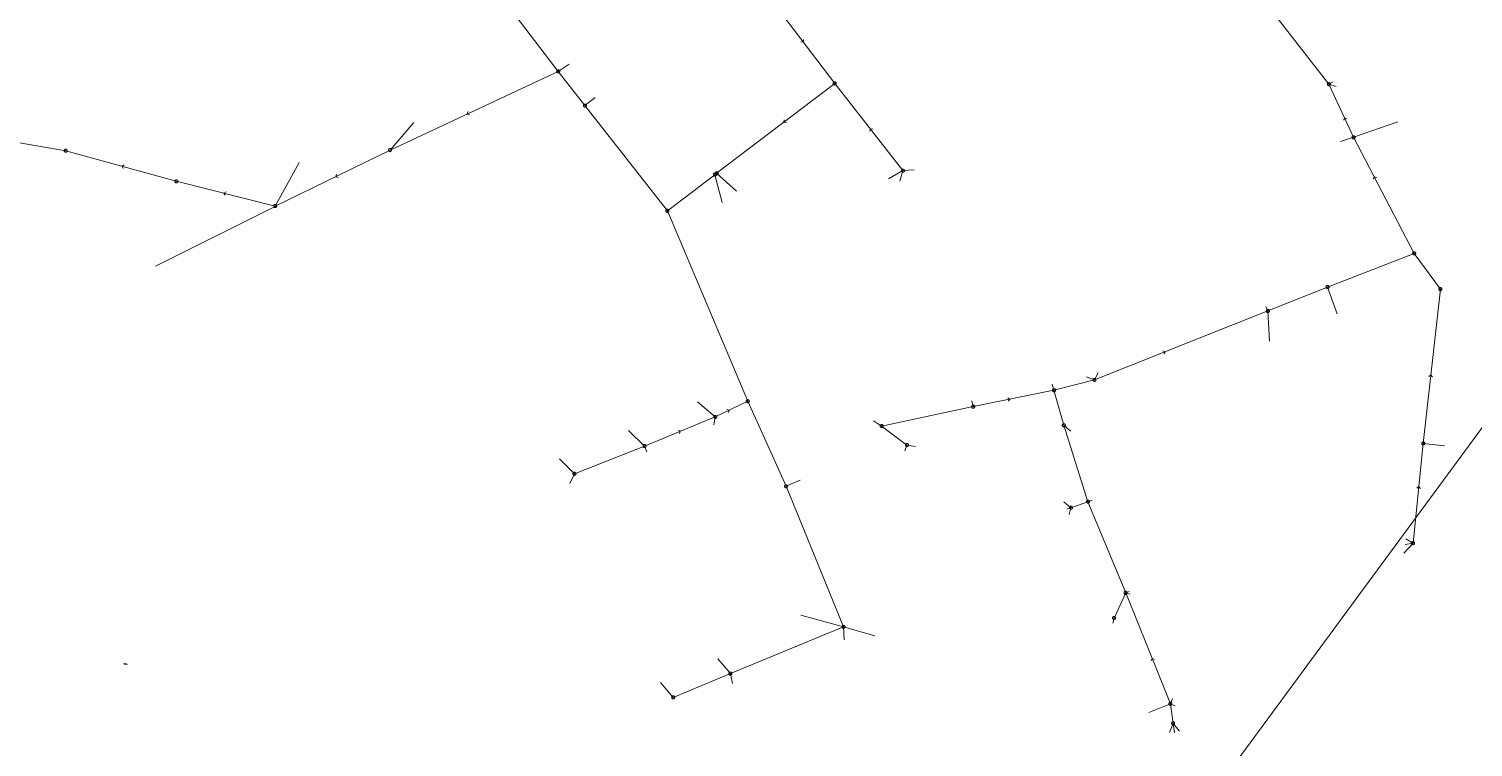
# Model space of a CAD drawing. Header units: metres. Extents: x 25504150 to 25508618, y 6694193 to 6702753.
# Drawn here: x 25506129.6 to 25506559.3, y 6697773.6 to 6697987.2 of the extents above; entities that cross this region are included whole.
import ezdxf

# ---------------------------------------------------------------- set-up
doc = ezdxf.new("R2010")
doc.units = ezdxf.units.M
for name, pattern in [('Sewer_node', [0]), ('Viemariputket', [0]), ('Viemarivarusteet', [0])]:
    doc.linetypes.add(name, pattern=pattern)
for name, color, linetype, lineweight in [('Sewer_node', 7, 'Sewer_node', 0), ('Viemariputket', 7, 'Viemariputket', 0), ('Viemarivarusteet', 7, 'Viemarivarusteet', 0)]:
    doc.layers.add(name, color=color, linetype=linetype, lineweight=lineweight)

msp = doc.modelspace()

# ---------------------------------------------------------------- linework, layer by layer
at = {"layer": 'Sewer_node', "color": 94, "linetype": 'Continuous', "true_color": 0x009900}
for p, q in [((25506157.75, 6697798.37), (25506158.64, 6697798.5)), ((25506158.05, 6697798.14), (25506158.94, 6697798.27))]:
    msp.add_line(p, q, dxfattribs=at)
at = {"layer": 'Sewer_node', "color": 46, "linetype": 'Continuous', "true_color": 0x7f5f00, "flags": 128}
for points in [[(25506359.24, 6697983.4), (25506359.99, 6697983.32), (25506360.08, 6697984.05)], [(25506260.26, 6697962.65), (25506260.02, 6697961.94), (25506260.72, 6697961.7)], [(25506354.3, 6697960.23), (25506354.22, 6697959.48), (25506354.96, 6697959.39)], [(25506380.65, 6697957.45), (25506379.91, 6697957.52), (25506379.83, 6697956.79)], [(25506521.76, 6697960.51), (25506521.05, 6697960.74), (25506520.81, 6697960.04)], [(25506157.96, 6697946.75), (25506157.31, 6697946.37), (25506157.68, 6697945.72)], [(25506221.12, 6697943.98), (25506220.9, 6697943.26), (25506221.61, 6697943.04)], [(25506530.6, 6697943), (25506529.88, 6697943.21), (25506529.66, 6697942.5)], [(25506188.26, 6697938.76), (25506187.62, 6697938.36), (25506188, 6697937.73)], [(25506467.4, 6697890.49), (25506467.69, 6697891.18), (25506467.01, 6697891.48)], [(25506547.21, 6697883.73), (25506546.72, 6697884.31), (25506546.15, 6697883.83)], [(25506421.09, 6697876.46), (25506421.49, 6697877.09), (25506420.87, 6697877.5)], [(25506337.73, 6697873.09), (25506337.97, 6697873.81), (25506337.27, 6697874.05)], [(25506323.14, 6697866.82), (25506323.42, 6697867.52), (25506322.73, 6697867.8)], [(25506543.64, 6697850.55), (25506543.15, 6697851.12), (25506542.58, 6697850.64)], [(25506464.49, 6697799.64), (25506463.79, 6697799.92), (25506463.51, 6697799.23)]]:
    msp.add_lwpolyline(points, dxfattribs=at)
for points, elevation in [([(25506287.54, 6697974.58), (25506287.53, 6697974.65), (25506287.52, 6697974.72), (25506287.49, 6697974.79), (25506287.45, 6697974.85), (25506287.41, 6697974.91), (25506287.35, 6697974.95), (25506287.29, 6697974.99), (25506287.22, 6697975.02), (25506287.15, 6697975.03), (25506287.08, 6697975.04), (25506287.01, 6697975.03), (25506286.94, 6697975.02), (25506286.87, 6697974.99), (25506286.81, 6697974.95), (25506286.75, 6697974.91), (25506286.71, 6697974.85), (25506286.67, 6697974.79), (25506286.64, 6697974.72), (25506286.63, 6697974.65), (25506286.62, 6697974.58), (25506286.63, 6697974.51), (25506286.64, 6697974.44), (25506286.67, 6697974.37), (25506286.71, 6697974.31), (25506286.75, 6697974.25), (25506286.81, 6697974.21), (25506286.87, 6697974.17), (25506286.94, 6697974.14), (25506287.01, 6697974.13), (25506287.08, 6697974.12), (25506287.15, 6697974.13), (25506287.22, 6697974.14), (25506287.29, 6697974.17), (25506287.35, 6697974.21), (25506287.41, 6697974.25), (25506287.45, 6697974.31), (25506287.49, 6697974.37), (25506287.52, 6697974.44), (25506287.53, 6697974.51)], 40.03), ([(25506369.81, 6697971), (25506369.8, 6697971.07), (25506369.79, 6697971.14), (25506369.76, 6697971.21), (25506369.72, 6697971.27), (25506369.68, 6697971.33), (25506369.62, 6697971.37), (25506369.56, 6697971.41), (25506369.49, 6697971.44), (25506369.42, 6697971.45), (25506369.35, 6697971.46), (25506369.28, 6697971.45), (25506369.21, 6697971.44), (25506369.14, 6697971.41), (25506369.08, 6697971.37), (25506369.02, 6697971.33), (25506368.98, 6697971.27), (25506368.94, 6697971.21), (25506368.91, 6697971.14), (25506368.9, 6697971.07), (25506368.89, 6697971), (25506368.9, 6697970.93), (25506368.91, 6697970.86), (25506368.94, 6697970.79), (25506368.98, 6697970.73), (25506369.02, 6697970.67), (25506369.08, 6697970.63), (25506369.14, 6697970.59), (25506369.21, 6697970.56), (25506369.28, 6697970.55), (25506369.35, 6697970.54), (25506369.42, 6697970.55), (25506369.49, 6697970.56), (25506369.56, 6697970.59), (25506369.62, 6697970.63), (25506369.68, 6697970.67), (25506369.72, 6697970.73), (25506369.76, 6697970.79), (25506369.79, 6697970.86), (25506369.8, 6697970.93)], 39.05), ([(25506516.83, 6697970.79), (25506516.82, 6697970.86), (25506516.81, 6697970.93), (25506516.78, 6697971), (25506516.74, 6697971.06), (25506516.7, 6697971.12), (25506516.64, 6697971.16), (25506516.58, 6697971.2), (25506516.51, 6697971.23), (25506516.44, 6697971.24), (25506516.37, 6697971.25), (25506516.3, 6697971.24), (25506516.23, 6697971.23), (25506516.16, 6697971.2), (25506516.1, 6697971.16), (25506516.04, 6697971.12), (25506516, 6697971.06), (25506515.96, 6697971), (25506515.93, 6697970.93), (25506515.92, 6697970.86), (25506515.91, 6697970.79), (25506515.92, 6697970.72), (25506515.93, 6697970.65), (25506515.96, 6697970.58), (25506516, 6697970.52), (25506516.04, 6697970.46), (25506516.1, 6697970.42), (25506516.16, 6697970.38), (25506516.23, 6697970.35), (25506516.3, 6697970.34), (25506516.37, 6697970.33), (25506516.44, 6697970.34), (25506516.51, 6697970.35), (25506516.58, 6697970.38), (25506516.64, 6697970.42), (25506516.7, 6697970.46), (25506516.74, 6697970.52), (25506516.78, 6697970.58), (25506516.81, 6697970.65), (25506516.82, 6697970.72)], 38.85), ([(25506295.5, 6697964.41), (25506295.49, 6697964.48), (25506295.48, 6697964.55), (25506295.45, 6697964.62), (25506295.41, 6697964.68), (25506295.37, 6697964.74), (25506295.31, 6697964.78), (25506295.25, 6697964.82), (25506295.18, 6697964.85), (25506295.11, 6697964.86), (25506295.04, 6697964.87), (25506294.97, 6697964.86), (25506294.9, 6697964.85), (25506294.83, 6697964.82), (25506294.77, 6697964.78), (25506294.71, 6697964.74), (25506294.67, 6697964.68), (25506294.63, 6697964.62), (25506294.6, 6697964.55), (25506294.59, 6697964.48), (25506294.58, 6697964.41), (25506294.59, 6697964.34), (25506294.6, 6697964.27), (25506294.63, 6697964.2), (25506294.67, 6697964.14), (25506294.71, 6697964.08), (25506294.77, 6697964.04), (25506294.83, 6697964), (25506294.9, 6697963.97), (25506294.97, 6697963.96), (25506295.04, 6697963.95), (25506295.11, 6697963.96), (25506295.18, 6697963.97), (25506295.25, 6697964), (25506295.31, 6697964.04), (25506295.37, 6697964.08), (25506295.41, 6697964.14), (25506295.45, 6697964.2), (25506295.48, 6697964.27), (25506295.49, 6697964.34)], 36.03), ([(25506524.2, 6697954.99), (25506524.19, 6697955.06), (25506524.18, 6697955.14), (25506524.15, 6697955.2), (25506524.11, 6697955.27), (25506524.06, 6697955.32), (25506524.01, 6697955.37), (25506523.94, 6697955.41), (25506523.88, 6697955.44), (25506523.8, 6697955.45), (25506523.73, 6697955.46), (25506523.66, 6697955.45), (25506523.58, 6697955.44), (25506523.52, 6697955.41), (25506523.45, 6697955.37), (25506523.4, 6697955.32), (25506523.35, 6697955.27), (25506523.31, 6697955.2), (25506523.28, 6697955.14), (25506523.27, 6697955.06), (25506523.26, 6697954.99), (25506523.27, 6697954.92), (25506523.28, 6697954.84), (25506523.31, 6697954.78), (25506523.35, 6697954.71), (25506523.4, 6697954.66), (25506523.45, 6697954.61), (25506523.52, 6697954.57), (25506523.58, 6697954.54), (25506523.66, 6697954.53), (25506523.73, 6697954.52), (25506523.8, 6697954.53), (25506523.88, 6697954.54), (25506523.94, 6697954.57), (25506524.01, 6697954.61), (25506524.06, 6697954.66), (25506524.11, 6697954.71), (25506524.15, 6697954.78), (25506524.18, 6697954.84), (25506524.19, 6697954.92)], 38.54), ([(25506141.02, 6697951), (25506141.01, 6697951.07), (25506141, 6697951.14), (25506140.97, 6697951.21), (25506140.93, 6697951.27), (25506140.89, 6697951.33), (25506140.83, 6697951.37), (25506140.77, 6697951.41), (25506140.7, 6697951.44), (25506140.63, 6697951.45), (25506140.56, 6697951.46), (25506140.49, 6697951.45), (25506140.42, 6697951.44), (25506140.35, 6697951.41), (25506140.29, 6697951.37), (25506140.23, 6697951.33), (25506140.19, 6697951.27), (25506140.15, 6697951.21), (25506140.12, 6697951.14), (25506140.11, 6697951.07), (25506140.1, 6697951), (25506140.11, 6697950.93), (25506140.12, 6697950.86), (25506140.15, 6697950.79), (25506140.19, 6697950.73), (25506140.23, 6697950.67), (25506140.29, 6697950.63), (25506140.35, 6697950.59), (25506140.42, 6697950.56), (25506140.49, 6697950.55), (25506140.56, 6697950.54), (25506140.63, 6697950.55), (25506140.7, 6697950.56), (25506140.77, 6697950.59), (25506140.83, 6697950.63), (25506140.89, 6697950.67), (25506140.93, 6697950.73), (25506140.97, 6697950.79), (25506141, 6697950.86), (25506141.01, 6697950.93)], 39.71), ([(25506237.5, 6697951.2), (25506237.49, 6697951.27), (25506237.48, 6697951.34), (25506237.45, 6697951.41), (25506237.41, 6697951.47), (25506237.37, 6697951.53), (25506237.31, 6697951.57), (25506237.25, 6697951.61), (25506237.18, 6697951.64), (25506237.11, 6697951.65), (25506237.04, 6697951.66), (25506236.97, 6697951.65), (25506236.9, 6697951.64), (25506236.83, 6697951.61), (25506236.77, 6697951.57), (25506236.71, 6697951.53), (25506236.67, 6697951.47), (25506236.63, 6697951.41), (25506236.6, 6697951.34), (25506236.59, 6697951.27), (25506236.58, 6697951.2), (25506236.59, 6697951.13), (25506236.6, 6697951.06), (25506236.63, 6697950.99), (25506236.67, 6697950.93), (25506236.71, 6697950.87), (25506236.77, 6697950.83), (25506236.83, 6697950.79), (25506236.9, 6697950.76), (25506236.97, 6697950.75), (25506237.04, 6697950.74), (25506237.11, 6697950.75), (25506237.18, 6697950.76), (25506237.25, 6697950.79), (25506237.31, 6697950.83), (25506237.37, 6697950.87), (25506237.41, 6697950.93), (25506237.45, 6697950.99), (25506237.48, 6697951.06), (25506237.49, 6697951.13)], 41.14), ([(25506334.16, 6697943.87), (25506334.15, 6697943.94), (25506334.14, 6697944.01), (25506334.11, 6697944.08), (25506334.07, 6697944.14), (25506334.03, 6697944.2), (25506333.97, 6697944.24), (25506333.91, 6697944.28), (25506333.84, 6697944.31), (25506333.77, 6697944.32), (25506333.7, 6697944.33), (25506333.63, 6697944.32), (25506333.56, 6697944.31), (25506333.49, 6697944.28), (25506333.43, 6697944.24), (25506333.37, 6697944.2), (25506333.33, 6697944.14), (25506333.29, 6697944.08), (25506333.26, 6697944.01), (25506333.25, 6697943.94), (25506333.24, 6697943.87), (25506333.25, 6697943.8), (25506333.26, 6697943.73), (25506333.29, 6697943.66), (25506333.33, 6697943.6), (25506333.37, 6697943.54), (25506333.43, 6697943.5), (25506333.49, 6697943.46), (25506333.56, 6697943.43), (25506333.63, 6697943.42), (25506333.7, 6697943.41), (25506333.77, 6697943.42), (25506333.84, 6697943.43), (25506333.91, 6697943.46), (25506333.97, 6697943.5), (25506334.03, 6697943.54), (25506334.07, 6697943.6), (25506334.11, 6697943.66), (25506334.14, 6697943.73), (25506334.15, 6697943.8)], 36.44), ([(25506390.13, 6697945.07), (25506390.12, 6697945.14), (25506390.11, 6697945.22), (25506390.08, 6697945.28), (25506390.04, 6697945.35), (25506389.99, 6697945.4), (25506389.94, 6697945.45), (25506389.87, 6697945.49), (25506389.81, 6697945.52), (25506389.73, 6697945.53), (25506389.66, 6697945.54), (25506389.59, 6697945.53), (25506389.51, 6697945.52), (25506389.45, 6697945.49), (25506389.38, 6697945.45), (25506389.33, 6697945.4), (25506389.28, 6697945.35), (25506389.24, 6697945.28), (25506389.21, 6697945.22), (25506389.2, 6697945.14), (25506389.19, 6697945.07), (25506389.2, 6697945), (25506389.21, 6697944.92), (25506389.24, 6697944.86), (25506389.28, 6697944.79), (25506389.33, 6697944.74), (25506389.38, 6697944.69), (25506389.45, 6697944.65), (25506389.51, 6697944.62), (25506389.59, 6697944.61), (25506389.66, 6697944.6), (25506389.73, 6697944.61), (25506389.81, 6697944.62), (25506389.87, 6697944.65), (25506389.94, 6697944.69), (25506389.99, 6697944.74), (25506390.04, 6697944.79), (25506390.08, 6697944.86), (25506390.11, 6697944.92), (25506390.12, 6697945)], 38.99), ([(25506173.92, 6697941.91), (25506173.91, 6697941.98), (25506173.9, 6697942.05), (25506173.87, 6697942.12), (25506173.83, 6697942.18), (25506173.79, 6697942.24), (25506173.73, 6697942.28), (25506173.67, 6697942.32), (25506173.6, 6697942.35), (25506173.53, 6697942.36), (25506173.46, 6697942.37), (25506173.39, 6697942.36), (25506173.32, 6697942.35), (25506173.25, 6697942.32), (25506173.19, 6697942.28), (25506173.13, 6697942.24), (25506173.09, 6697942.18), (25506173.05, 6697942.12), (25506173.02, 6697942.05), (25506173.01, 6697941.98), (25506173, 6697941.91), (25506173.01, 6697941.84), (25506173.02, 6697941.77), (25506173.05, 6697941.7), (25506173.09, 6697941.64), (25506173.13, 6697941.58), (25506173.19, 6697941.54), (25506173.25, 6697941.5), (25506173.32, 6697941.47), (25506173.39, 6697941.46), (25506173.46, 6697941.45), (25506173.53, 6697941.46), (25506173.6, 6697941.47), (25506173.67, 6697941.5), (25506173.73, 6697941.54), (25506173.79, 6697941.58), (25506173.83, 6697941.64), (25506173.87, 6697941.7), (25506173.9, 6697941.77), (25506173.91, 6697941.84)], 40.42), ([(25506203.34, 6697934.54), (25506203.33, 6697934.61), (25506203.32, 6697934.68), (25506203.29, 6697934.75), (25506203.25, 6697934.81), (25506203.21, 6697934.87), (25506203.15, 6697934.91), (25506203.09, 6697934.95), (25506203.02, 6697934.98), (25506202.95, 6697934.99), (25506202.88, 6697935), (25506202.81, 6697934.99), (25506202.74, 6697934.98), (25506202.67, 6697934.95), (25506202.61, 6697934.91), (25506202.55, 6697934.87), (25506202.51, 6697934.81), (25506202.47, 6697934.75), (25506202.44, 6697934.68), (25506202.43, 6697934.61), (25506202.42, 6697934.54), (25506202.43, 6697934.47), (25506202.44, 6697934.4), (25506202.47, 6697934.33), (25506202.51, 6697934.27), (25506202.55, 6697934.21), (25506202.61, 6697934.17), (25506202.67, 6697934.13), (25506202.74, 6697934.1), (25506202.81, 6697934.09), (25506202.88, 6697934.08), (25506202.95, 6697934.09), (25506203.02, 6697934.1), (25506203.09, 6697934.13), (25506203.15, 6697934.17), (25506203.21, 6697934.21), (25506203.25, 6697934.27), (25506203.29, 6697934.33), (25506203.32, 6697934.4), (25506203.33, 6697934.47)], 39.47), ([(25506320.03, 6697933.11), (25506320.02, 6697933.18), (25506320.01, 6697933.25), (25506319.98, 6697933.32), (25506319.94, 6697933.38), (25506319.9, 6697933.44), (25506319.84, 6697933.48), (25506319.78, 6697933.52), (25506319.71, 6697933.55), (25506319.64, 6697933.56), (25506319.57, 6697933.57), (25506319.5, 6697933.56), (25506319.43, 6697933.55), (25506319.36, 6697933.52), (25506319.3, 6697933.48), (25506319.24, 6697933.44), (25506319.2, 6697933.38), (25506319.16, 6697933.32), (25506319.13, 6697933.25), (25506319.12, 6697933.18), (25506319.11, 6697933.11), (25506319.12, 6697933.04), (25506319.13, 6697932.97), (25506319.16, 6697932.9), (25506319.2, 6697932.84), (25506319.24, 6697932.78), (25506319.3, 6697932.74), (25506319.36, 6697932.7), (25506319.43, 6697932.67), (25506319.5, 6697932.66), (25506319.57, 6697932.65), (25506319.64, 6697932.66), (25506319.71, 6697932.67), (25506319.78, 6697932.7), (25506319.84, 6697932.74), (25506319.9, 6697932.78), (25506319.94, 6697932.84), (25506319.98, 6697932.9), (25506320.01, 6697932.97), (25506320.02, 6697933.04)], 39.44), ([(25506542.21, 6697920.44), (25506542.2, 6697920.51), (25506542.19, 6697920.58), (25506542.16, 6697920.65), (25506542.12, 6697920.71), (25506542.08, 6697920.77), (25506542.02, 6697920.81), (25506541.96, 6697920.85), (25506541.89, 6697920.88), (25506541.82, 6697920.89), (25506541.75, 6697920.9), (25506541.68, 6697920.89), (25506541.61, 6697920.88), (25506541.54, 6697920.85), (25506541.48, 6697920.81), (25506541.42, 6697920.77), (25506541.38, 6697920.71), (25506541.34, 6697920.65), (25506541.31, 6697920.58), (25506541.3, 6697920.51), (25506541.29, 6697920.44), (25506541.3, 6697920.37), (25506541.31, 6697920.3), (25506541.34, 6697920.23), (25506541.38, 6697920.17), (25506541.42, 6697920.11), (25506541.48, 6697920.07), (25506541.54, 6697920.03), (25506541.61, 6697920), (25506541.68, 6697919.99), (25506541.75, 6697919.98), (25506541.82, 6697919.99), (25506541.89, 6697920), (25506541.96, 6697920.03), (25506542.02, 6697920.07), (25506542.08, 6697920.11), (25506542.12, 6697920.17), (25506542.16, 6697920.23), (25506542.19, 6697920.3), (25506542.2, 6697920.37)], 38.78), ([(25506516.44, 6697910.44), (25506516.43, 6697910.51), (25506516.42, 6697910.58), (25506516.39, 6697910.65), (25506516.35, 6697910.71), (25506516.31, 6697910.77), (25506516.25, 6697910.81), (25506516.19, 6697910.85), (25506516.12, 6697910.88), (25506516.05, 6697910.89), (25506515.98, 6697910.9), (25506515.91, 6697910.89), (25506515.84, 6697910.88), (25506515.77, 6697910.85), (25506515.71, 6697910.81), (25506515.65, 6697910.77), (25506515.61, 6697910.71), (25506515.57, 6697910.65), (25506515.54, 6697910.58), (25506515.53, 6697910.51), (25506515.52, 6697910.44), (25506515.53, 6697910.37), (25506515.54, 6697910.3), (25506515.57, 6697910.23), (25506515.61, 6697910.17), (25506515.65, 6697910.11), (25506515.71, 6697910.07), (25506515.77, 6697910.03), (25506515.84, 6697910), (25506515.91, 6697909.99), (25506515.98, 6697909.98), (25506516.05, 6697909.99), (25506516.12, 6697910), (25506516.19, 6697910.03), (25506516.25, 6697910.07), (25506516.31, 6697910.11), (25506516.35, 6697910.17), (25506516.39, 6697910.23), (25506516.42, 6697910.3), (25506516.43, 6697910.37)], 38.74), ([(25506550.02, 6697909.81), (25506550.01, 6697909.88), (25506550, 6697909.95), (25506549.97, 6697910.02), (25506549.93, 6697910.08), (25506549.89, 6697910.14), (25506549.83, 6697910.18), (25506549.77, 6697910.22), (25506549.7, 6697910.25), (25506549.63, 6697910.26), (25506549.56, 6697910.27), (25506549.49, 6697910.26), (25506549.42, 6697910.25), (25506549.35, 6697910.22), (25506549.29, 6697910.18), (25506549.23, 6697910.14), (25506549.19, 6697910.08), (25506549.15, 6697910.02), (25506549.12, 6697909.95), (25506549.11, 6697909.88), (25506549.1, 6697909.81), (25506549.11, 6697909.74), (25506549.12, 6697909.67), (25506549.15, 6697909.6), (25506549.19, 6697909.54), (25506549.23, 6697909.48), (25506549.29, 6697909.44), (25506549.35, 6697909.4), (25506549.42, 6697909.37), (25506549.49, 6697909.36), (25506549.56, 6697909.35), (25506549.63, 6697909.36), (25506549.7, 6697909.37), (25506549.77, 6697909.4), (25506549.83, 6697909.44), (25506549.89, 6697909.48), (25506549.93, 6697909.54), (25506549.97, 6697909.6), (25506550, 6697909.67), (25506550.01, 6697909.74)], 38.88), ([(25506498.71, 6697903.32), (25506498.7, 6697903.39), (25506498.69, 6697903.47), (25506498.66, 6697903.53), (25506498.62, 6697903.6), (25506498.57, 6697903.65), (25506498.52, 6697903.7), (25506498.45, 6697903.74), (25506498.39, 6697903.77), (25506498.31, 6697903.78), (25506498.24, 6697903.79), (25506498.17, 6697903.78), (25506498.09, 6697903.77), (25506498.03, 6697903.74), (25506497.96, 6697903.7), (25506497.91, 6697903.65), (25506497.86, 6697903.6), (25506497.82, 6697903.53), (25506497.79, 6697903.47), (25506497.78, 6697903.39), (25506497.77, 6697903.32), (25506497.78, 6697903.25), (25506497.79, 6697903.17), (25506497.82, 6697903.11), (25506497.86, 6697903.04), (25506497.91, 6697902.99), (25506497.96, 6697902.94), (25506498.03, 6697902.9), (25506498.09, 6697902.87), (25506498.17, 6697902.86), (25506498.24, 6697902.85), (25506498.31, 6697902.86), (25506498.39, 6697902.87), (25506498.45, 6697902.9), (25506498.52, 6697902.94), (25506498.57, 6697902.99), (25506498.62, 6697903.04), (25506498.66, 6697903.11), (25506498.69, 6697903.17), (25506498.7, 6697903.25)], 38.62), ([(25506435.05, 6697879.75), (25506435.04, 6697879.82), (25506435.03, 6697879.89), (25506435, 6697879.96), (25506434.96, 6697880.02), (25506434.92, 6697880.08), (25506434.86, 6697880.12), (25506434.8, 6697880.16), (25506434.73, 6697880.19), (25506434.66, 6697880.2), (25506434.59, 6697880.21), (25506434.52, 6697880.2), (25506434.45, 6697880.19), (25506434.38, 6697880.16), (25506434.32, 6697880.12), (25506434.26, 6697880.08), (25506434.22, 6697880.02), (25506434.18, 6697879.96), (25506434.15, 6697879.89), (25506434.14, 6697879.82), (25506434.13, 6697879.75), (25506434.14, 6697879.68), (25506434.15, 6697879.61), (25506434.18, 6697879.54), (25506434.22, 6697879.48), (25506434.26, 6697879.42), (25506434.32, 6697879.38), (25506434.38, 6697879.34), (25506434.45, 6697879.31), (25506434.52, 6697879.3), (25506434.59, 6697879.29), (25506434.66, 6697879.3), (25506434.73, 6697879.31), (25506434.8, 6697879.34), (25506434.86, 6697879.38), (25506434.92, 6697879.42), (25506434.96, 6697879.48), (25506435, 6697879.54), (25506435.03, 6697879.61), (25506435.04, 6697879.68)], 38.52), ([(25506447.09, 6697882.82), (25506447.08, 6697882.89), (25506447.07, 6697882.96), (25506447.04, 6697883.03), (25506447, 6697883.09), (25506446.96, 6697883.15), (25506446.9, 6697883.19), (25506446.84, 6697883.23), (25506446.77, 6697883.26), (25506446.7, 6697883.27), (25506446.63, 6697883.28), (25506446.56, 6697883.27), (25506446.49, 6697883.26), (25506446.42, 6697883.23), (25506446.36, 6697883.19), (25506446.3, 6697883.15), (25506446.26, 6697883.09), (25506446.22, 6697883.03), (25506446.19, 6697882.96), (25506446.18, 6697882.89), (25506446.17, 6697882.82), (25506446.18, 6697882.75), (25506446.19, 6697882.68), (25506446.22, 6697882.61), (25506446.26, 6697882.55), (25506446.3, 6697882.49), (25506446.36, 6697882.45), (25506446.42, 6697882.41), (25506446.49, 6697882.38), (25506446.56, 6697882.37), (25506446.63, 6697882.36), (25506446.7, 6697882.37), (25506446.77, 6697882.38), (25506446.84, 6697882.41), (25506446.9, 6697882.45), (25506446.96, 6697882.49), (25506447, 6697882.55), (25506447.04, 6697882.61), (25506447.07, 6697882.68), (25506447.08, 6697882.75)], 38.48), ([(25506343.95, 6697876.48), (25506343.94, 6697876.55), (25506343.93, 6697876.62), (25506343.9, 6697876.69), (25506343.86, 6697876.75), (25506343.82, 6697876.81), (25506343.76, 6697876.85), (25506343.7, 6697876.89), (25506343.63, 6697876.92), (25506343.56, 6697876.93), (25506343.49, 6697876.94), (25506343.42, 6697876.93), (25506343.35, 6697876.92), (25506343.28, 6697876.89), (25506343.22, 6697876.85), (25506343.16, 6697876.81), (25506343.12, 6697876.75), (25506343.08, 6697876.69), (25506343.05, 6697876.62), (25506343.04, 6697876.55), (25506343.03, 6697876.48), (25506343.04, 6697876.41), (25506343.05, 6697876.34), (25506343.08, 6697876.27), (25506343.12, 6697876.21), (25506343.16, 6697876.15), (25506343.22, 6697876.11), (25506343.28, 6697876.07), (25506343.35, 6697876.04), (25506343.42, 6697876.03), (25506343.49, 6697876.02), (25506343.56, 6697876.03), (25506343.63, 6697876.04), (25506343.7, 6697876.07), (25506343.76, 6697876.11), (25506343.82, 6697876.15), (25506343.86, 6697876.21), (25506343.9, 6697876.27), (25506343.93, 6697876.34), (25506343.94, 6697876.41)], 39.33), ([(25506411.04, 6697874.87), (25506411.03, 6697874.94), (25506411.02, 6697875.02), (25506410.99, 6697875.08), (25506410.95, 6697875.15), (25506410.9, 6697875.2), (25506410.85, 6697875.25), (25506410.78, 6697875.29), (25506410.72, 6697875.32), (25506410.64, 6697875.33), (25506410.57, 6697875.34), (25506410.5, 6697875.33), (25506410.42, 6697875.32), (25506410.36, 6697875.29), (25506410.29, 6697875.25), (25506410.24, 6697875.2), (25506410.19, 6697875.15), (25506410.15, 6697875.08), (25506410.12, 6697875.02), (25506410.11, 6697874.94), (25506410.1, 6697874.87), (25506410.11, 6697874.8), (25506410.12, 6697874.72), (25506410.15, 6697874.66), (25506410.19, 6697874.59), (25506410.24, 6697874.54), (25506410.29, 6697874.49), (25506410.36, 6697874.45), (25506410.42, 6697874.42), (25506410.5, 6697874.41), (25506410.57, 6697874.4), (25506410.64, 6697874.41), (25506410.72, 6697874.42), (25506410.78, 6697874.45), (25506410.85, 6697874.49), (25506410.9, 6697874.54), (25506410.95, 6697874.59), (25506410.99, 6697874.66), (25506411.02, 6697874.72), (25506411.03, 6697874.8)], 38.77), ([(25506334.28, 6697871.8), (25506334.27, 6697871.87), (25506334.26, 6697871.94), (25506334.23, 6697872.01), (25506334.19, 6697872.07), (25506334.15, 6697872.13), (25506334.09, 6697872.17), (25506334.03, 6697872.21), (25506333.96, 6697872.24), (25506333.89, 6697872.25), (25506333.82, 6697872.26), (25506333.75, 6697872.25), (25506333.68, 6697872.24), (25506333.61, 6697872.21), (25506333.55, 6697872.17), (25506333.49, 6697872.13), (25506333.45, 6697872.07), (25506333.41, 6697872.01), (25506333.38, 6697871.94), (25506333.37, 6697871.87), (25506333.36, 6697871.8), (25506333.37, 6697871.73), (25506333.38, 6697871.66), (25506333.41, 6697871.59), (25506333.45, 6697871.53), (25506333.49, 6697871.47), (25506333.55, 6697871.43), (25506333.61, 6697871.39), (25506333.68, 6697871.36), (25506333.75, 6697871.35), (25506333.82, 6697871.34), (25506333.89, 6697871.35), (25506333.96, 6697871.36), (25506334.03, 6697871.39), (25506334.09, 6697871.43), (25506334.15, 6697871.47), (25506334.19, 6697871.53), (25506334.23, 6697871.59), (25506334.26, 6697871.66), (25506334.27, 6697871.73)], 39.39), ([(25506383.78, 6697869.08), (25506383.77, 6697869.15), (25506383.76, 6697869.22), (25506383.73, 6697869.29), (25506383.69, 6697869.35), (25506383.65, 6697869.41), (25506383.59, 6697869.45), (25506383.53, 6697869.49), (25506383.46, 6697869.52), (25506383.39, 6697869.53), (25506383.32, 6697869.54), (25506383.25, 6697869.53), (25506383.18, 6697869.52), (25506383.11, 6697869.49), (25506383.05, 6697869.45), (25506382.99, 6697869.41), (25506382.95, 6697869.35), (25506382.91, 6697869.29), (25506382.88, 6697869.22), (25506382.87, 6697869.15), (25506382.86, 6697869.08), (25506382.87, 6697869.01), (25506382.88, 6697868.94), (25506382.91, 6697868.87), (25506382.95, 6697868.81), (25506382.99, 6697868.75), (25506383.05, 6697868.71), (25506383.11, 6697868.67), (25506383.18, 6697868.64), (25506383.25, 6697868.63), (25506383.32, 6697868.62), (25506383.39, 6697868.63), (25506383.46, 6697868.64), (25506383.53, 6697868.67), (25506383.59, 6697868.71), (25506383.65, 6697868.75), (25506383.69, 6697868.81), (25506383.73, 6697868.87), (25506383.76, 6697868.94), (25506383.77, 6697869.01)], 39.05), ([(25506437.98, 6697869.33), (25506437.97, 6697869.4), (25506437.96, 6697869.47), (25506437.93, 6697869.54), (25506437.89, 6697869.6), (25506437.85, 6697869.66), (25506437.79, 6697869.7), (25506437.73, 6697869.74), (25506437.66, 6697869.77), (25506437.59, 6697869.78), (25506437.52, 6697869.79), (25506437.45, 6697869.78), (25506437.38, 6697869.77), (25506437.31, 6697869.74), (25506437.25, 6697869.7), (25506437.19, 6697869.66), (25506437.15, 6697869.6), (25506437.11, 6697869.54), (25506437.08, 6697869.47), (25506437.07, 6697869.4), (25506437.06, 6697869.33), (25506437.07, 6697869.26), (25506437.08, 6697869.19), (25506437.11, 6697869.12), (25506437.15, 6697869.06), (25506437.19, 6697869), (25506437.25, 6697868.96), (25506437.31, 6697868.92), (25506437.38, 6697868.89), (25506437.45, 6697868.88), (25506437.52, 6697868.87), (25506437.59, 6697868.88), (25506437.66, 6697868.89), (25506437.73, 6697868.92), (25506437.79, 6697868.96), (25506437.85, 6697869), (25506437.89, 6697869.06), (25506437.93, 6697869.12), (25506437.96, 6697869.19), (25506437.97, 6697869.26)], 38.54), ([(25506313.26, 6697863.15), (25506313.25, 6697863.22), (25506313.24, 6697863.3), (25506313.21, 6697863.36), (25506313.17, 6697863.43), (25506313.12, 6697863.48), (25506313.07, 6697863.53), (25506313, 6697863.57), (25506312.94, 6697863.6), (25506312.86, 6697863.61), (25506312.79, 6697863.62), (25506312.72, 6697863.61), (25506312.64, 6697863.6), (25506312.58, 6697863.57), (25506312.51, 6697863.53), (25506312.46, 6697863.48), (25506312.41, 6697863.43), (25506312.37, 6697863.36), (25506312.34, 6697863.3), (25506312.33, 6697863.22), (25506312.32, 6697863.15), (25506312.33, 6697863.08), (25506312.34, 6697863), (25506312.37, 6697862.94), (25506312.41, 6697862.87), (25506312.46, 6697862.82), (25506312.51, 6697862.77), (25506312.58, 6697862.73), (25506312.64, 6697862.7), (25506312.72, 6697862.69), (25506312.79, 6697862.68), (25506312.86, 6697862.69), (25506312.94, 6697862.7), (25506313, 6697862.73), (25506313.07, 6697862.77), (25506313.12, 6697862.82), (25506313.17, 6697862.87), (25506313.21, 6697862.94), (25506313.24, 6697863), (25506313.25, 6697863.08)], 40.29), ([(25506391.32, 6697863.44), (25506391.31, 6697863.51), (25506391.3, 6697863.59), (25506391.27, 6697863.65), (25506391.23, 6697863.72), (25506391.18, 6697863.77), (25506391.13, 6697863.82), (25506391.06, 6697863.86), (25506391, 6697863.89), (25506390.92, 6697863.9), (25506390.85, 6697863.91), (25506390.78, 6697863.9), (25506390.7, 6697863.89), (25506390.64, 6697863.86), (25506390.57, 6697863.82), (25506390.52, 6697863.77), (25506390.47, 6697863.72), (25506390.43, 6697863.65), (25506390.4, 6697863.59), (25506390.39, 6697863.51), (25506390.38, 6697863.44), (25506390.39, 6697863.37), (25506390.4, 6697863.29), (25506390.43, 6697863.23), (25506390.47, 6697863.16), (25506390.52, 6697863.11), (25506390.57, 6697863.06), (25506390.64, 6697863.02), (25506390.7, 6697862.99), (25506390.78, 6697862.98), (25506390.85, 6697862.97), (25506390.92, 6697862.98), (25506391, 6697862.99), (25506391.06, 6697863.02), (25506391.13, 6697863.06), (25506391.18, 6697863.11), (25506391.23, 6697863.16), (25506391.27, 6697863.23), (25506391.3, 6697863.29), (25506391.31, 6697863.37)], 38.95), ([(25506544.92, 6697863.91), (25506544.91, 6697863.98), (25506544.9, 6697864.05), (25506544.87, 6697864.12), (25506544.83, 6697864.18), (25506544.79, 6697864.24), (25506544.73, 6697864.28), (25506544.67, 6697864.32), (25506544.6, 6697864.35), (25506544.53, 6697864.36), (25506544.46, 6697864.37), (25506544.39, 6697864.36), (25506544.32, 6697864.35), (25506544.25, 6697864.32), (25506544.19, 6697864.28), (25506544.13, 6697864.24), (25506544.09, 6697864.18), (25506544.05, 6697864.12), (25506544.02, 6697864.05), (25506544.01, 6697863.98), (25506544, 6697863.91), (25506544.01, 6697863.84), (25506544.02, 6697863.77), (25506544.05, 6697863.7), (25506544.09, 6697863.64), (25506544.13, 6697863.58), (25506544.19, 6697863.54), (25506544.25, 6697863.5), (25506544.32, 6697863.47), (25506544.39, 6697863.46), (25506544.46, 6697863.45), (25506544.53, 6697863.46), (25506544.6, 6697863.47), (25506544.67, 6697863.5), (25506544.73, 6697863.54), (25506544.79, 6697863.58), (25506544.83, 6697863.64), (25506544.87, 6697863.7), (25506544.9, 6697863.77), (25506544.91, 6697863.84)], 38.73), ([(25506292.38, 6697854.88), (25506292.37, 6697854.95), (25506292.36, 6697855.02), (25506292.33, 6697855.09), (25506292.29, 6697855.15), (25506292.25, 6697855.21), (25506292.19, 6697855.25), (25506292.13, 6697855.29), (25506292.06, 6697855.32), (25506291.99, 6697855.33), (25506291.92, 6697855.34), (25506291.85, 6697855.33), (25506291.78, 6697855.32), (25506291.71, 6697855.29), (25506291.65, 6697855.25), (25506291.59, 6697855.21), (25506291.55, 6697855.15), (25506291.51, 6697855.09), (25506291.48, 6697855.02), (25506291.47, 6697854.95), (25506291.46, 6697854.88), (25506291.47, 6697854.81), (25506291.48, 6697854.74), (25506291.51, 6697854.67), (25506291.55, 6697854.61), (25506291.59, 6697854.55), (25506291.65, 6697854.51), (25506291.71, 6697854.47), (25506291.78, 6697854.44), (25506291.85, 6697854.43), (25506291.92, 6697854.42), (25506291.99, 6697854.43), (25506292.06, 6697854.44), (25506292.13, 6697854.47), (25506292.19, 6697854.51), (25506292.25, 6697854.55), (25506292.29, 6697854.61), (25506292.33, 6697854.67), (25506292.36, 6697854.74), (25506292.37, 6697854.81)], 42.1), ([(25506355.32, 6697851.17), (25506355.31, 6697851.24), (25506355.3, 6697851.31), (25506355.27, 6697851.38), (25506355.23, 6697851.44), (25506355.19, 6697851.5), (25506355.13, 6697851.54), (25506355.07, 6697851.58), (25506355, 6697851.61), (25506354.93, 6697851.62), (25506354.86, 6697851.63), (25506354.79, 6697851.62), (25506354.72, 6697851.61), (25506354.65, 6697851.58), (25506354.59, 6697851.54), (25506354.53, 6697851.5), (25506354.49, 6697851.44), (25506354.45, 6697851.38), (25506354.42, 6697851.31), (25506354.41, 6697851.24), (25506354.4, 6697851.17), (25506354.41, 6697851.1), (25506354.42, 6697851.03), (25506354.45, 6697850.96), (25506354.49, 6697850.9), (25506354.53, 6697850.84), (25506354.59, 6697850.8), (25506354.65, 6697850.76), (25506354.72, 6697850.73), (25506354.79, 6697850.72), (25506354.86, 6697850.71), (25506354.93, 6697850.72), (25506355, 6697850.73), (25506355.07, 6697850.76), (25506355.13, 6697850.8), (25506355.19, 6697850.84), (25506355.23, 6697850.9), (25506355.27, 6697850.96), (25506355.3, 6697851.03), (25506355.31, 6697851.1)], 39.86), ([(25506440.11, 6697844.8), (25506440.1, 6697844.87), (25506440.09, 6697844.94), (25506440.06, 6697845.01), (25506440.02, 6697845.07), (25506439.98, 6697845.13), (25506439.92, 6697845.17), (25506439.86, 6697845.21), (25506439.79, 6697845.24), (25506439.72, 6697845.25), (25506439.65, 6697845.26), (25506439.58, 6697845.25), (25506439.51, 6697845.24), (25506439.44, 6697845.21), (25506439.38, 6697845.17), (25506439.32, 6697845.13), (25506439.28, 6697845.07), (25506439.24, 6697845.01), (25506439.21, 6697844.94), (25506439.2, 6697844.87), (25506439.19, 6697844.8), (25506439.2, 6697844.73), (25506439.21, 6697844.66), (25506439.24, 6697844.59), (25506439.28, 6697844.53), (25506439.32, 6697844.47), (25506439.38, 6697844.43), (25506439.44, 6697844.39), (25506439.51, 6697844.36), (25506439.58, 6697844.35), (25506439.65, 6697844.34), (25506439.72, 6697844.35), (25506439.79, 6697844.36), (25506439.86, 6697844.39), (25506439.92, 6697844.43), (25506439.98, 6697844.47), (25506440.02, 6697844.53), (25506440.06, 6697844.59), (25506440.09, 6697844.66), (25506440.1, 6697844.73)], 38.5), ([(25506445.15, 6697846.58), (25506445.14, 6697846.65), (25506445.13, 6697846.72), (25506445.1, 6697846.79), (25506445.06, 6697846.85), (25506445.02, 6697846.91), (25506444.96, 6697846.95), (25506444.9, 6697846.99), (25506444.83, 6697847.02), (25506444.76, 6697847.03), (25506444.69, 6697847.04), (25506444.62, 6697847.03), (25506444.55, 6697847.02), (25506444.48, 6697846.99), (25506444.42, 6697846.95), (25506444.36, 6697846.91), (25506444.32, 6697846.85), (25506444.28, 6697846.79), (25506444.25, 6697846.72), (25506444.24, 6697846.65), (25506444.23, 6697846.58), (25506444.24, 6697846.51), (25506444.25, 6697846.44), (25506444.28, 6697846.37), (25506444.32, 6697846.31), (25506444.36, 6697846.25), (25506444.42, 6697846.21), (25506444.48, 6697846.17), (25506444.55, 6697846.14), (25506444.62, 6697846.13), (25506444.69, 6697846.12), (25506444.76, 6697846.13), (25506444.83, 6697846.14), (25506444.9, 6697846.17), (25506444.96, 6697846.21), (25506445.02, 6697846.25), (25506445.06, 6697846.31), (25506445.1, 6697846.37), (25506445.13, 6697846.44), (25506445.14, 6697846.51)], 38.37), ([(25506541.89, 6697834.25), (25506541.88, 6697834.32), (25506541.87, 6697834.4), (25506541.84, 6697834.46), (25506541.8, 6697834.53), (25506541.75, 6697834.58), (25506541.7, 6697834.63), (25506541.63, 6697834.67), (25506541.57, 6697834.7), (25506541.49, 6697834.71), (25506541.42, 6697834.72), (25506541.35, 6697834.71), (25506541.27, 6697834.7), (25506541.21, 6697834.67), (25506541.14, 6697834.63), (25506541.09, 6697834.58), (25506541.04, 6697834.53), (25506541, 6697834.46), (25506540.97, 6697834.4), (25506540.96, 6697834.32), (25506540.95, 6697834.25), (25506540.96, 6697834.18), (25506540.97, 6697834.1), (25506541, 6697834.04), (25506541.04, 6697833.97), (25506541.09, 6697833.92), (25506541.14, 6697833.87), (25506541.21, 6697833.83), (25506541.27, 6697833.8), (25506541.35, 6697833.79), (25506541.42, 6697833.78), (25506541.49, 6697833.79), (25506541.57, 6697833.8), (25506541.63, 6697833.83), (25506541.7, 6697833.87), (25506541.75, 6697833.92), (25506541.8, 6697833.97), (25506541.84, 6697834.04), (25506541.87, 6697834.1), (25506541.88, 6697834.18)], 38.43), ([(25506456.39, 6697819.46), (25506456.38, 6697819.53), (25506456.37, 6697819.61), (25506456.34, 6697819.67), (25506456.3, 6697819.74), (25506456.25, 6697819.79), (25506456.2, 6697819.84), (25506456.13, 6697819.88), (25506456.07, 6697819.91), (25506455.99, 6697819.92), (25506455.92, 6697819.93), (25506455.85, 6697819.92), (25506455.77, 6697819.91), (25506455.71, 6697819.88), (25506455.64, 6697819.84), (25506455.59, 6697819.79), (25506455.54, 6697819.74), (25506455.5, 6697819.67), (25506455.47, 6697819.61), (25506455.46, 6697819.53), (25506455.45, 6697819.46), (25506455.46, 6697819.39), (25506455.47, 6697819.31), (25506455.5, 6697819.25), (25506455.54, 6697819.18), (25506455.59, 6697819.13), (25506455.64, 6697819.08), (25506455.71, 6697819.04), (25506455.77, 6697819.01), (25506455.85, 6697819), (25506455.92, 6697818.99), (25506455.99, 6697819), (25506456.07, 6697819.01), (25506456.13, 6697819.04), (25506456.2, 6697819.08), (25506456.25, 6697819.13), (25506456.3, 6697819.18), (25506456.34, 6697819.25), (25506456.37, 6697819.31), (25506456.38, 6697819.39)], 38.42), ([(25506452.91, 6697811.96), (25506452.9, 6697812.03), (25506452.89, 6697812.1), (25506452.86, 6697812.17), (25506452.82, 6697812.23), (25506452.78, 6697812.29), (25506452.72, 6697812.33), (25506452.66, 6697812.37), (25506452.59, 6697812.4), (25506452.52, 6697812.41), (25506452.45, 6697812.42), (25506452.38, 6697812.41), (25506452.31, 6697812.4), (25506452.24, 6697812.37), (25506452.18, 6697812.33), (25506452.12, 6697812.29), (25506452.08, 6697812.23), (25506452.04, 6697812.17), (25506452.01, 6697812.1), (25506452, 6697812.03), (25506451.99, 6697811.96), (25506452, 6697811.89), (25506452.01, 6697811.82), (25506452.04, 6697811.75), (25506452.08, 6697811.69), (25506452.12, 6697811.63), (25506452.18, 6697811.59), (25506452.24, 6697811.55), (25506452.31, 6697811.52), (25506452.38, 6697811.51), (25506452.45, 6697811.5), (25506452.52, 6697811.51), (25506452.59, 6697811.52), (25506452.66, 6697811.55), (25506452.72, 6697811.59), (25506452.78, 6697811.63), (25506452.82, 6697811.69), (25506452.86, 6697811.75), (25506452.89, 6697811.82), (25506452.9, 6697811.89)], 38.44), ([(25506372.44, 6697809.34), (25506372.43, 6697809.41), (25506372.42, 6697809.48), (25506372.39, 6697809.55), (25506372.35, 6697809.61), (25506372.31, 6697809.67), (25506372.25, 6697809.71), (25506372.19, 6697809.75), (25506372.12, 6697809.78), (25506372.05, 6697809.79), (25506371.98, 6697809.8), (25506371.91, 6697809.79), (25506371.84, 6697809.78), (25506371.77, 6697809.75), (25506371.71, 6697809.71), (25506371.65, 6697809.67), (25506371.61, 6697809.61), (25506371.57, 6697809.55), (25506371.54, 6697809.48), (25506371.53, 6697809.41), (25506371.52, 6697809.34), (25506371.53, 6697809.27), (25506371.54, 6697809.2), (25506371.57, 6697809.13), (25506371.61, 6697809.07), (25506371.65, 6697809.01), (25506371.71, 6697808.97), (25506371.77, 6697808.93), (25506371.84, 6697808.9), (25506371.91, 6697808.89), (25506371.98, 6697808.88), (25506372.05, 6697808.89), (25506372.12, 6697808.9), (25506372.19, 6697808.93), (25506372.25, 6697808.97), (25506372.31, 6697809.01), (25506372.35, 6697809.07), (25506372.39, 6697809.13), (25506372.42, 6697809.2), (25506372.43, 6697809.27)], 43.31), ([(25506338.78, 6697795.44), (25506338.77, 6697795.51), (25506338.76, 6697795.59), (25506338.73, 6697795.65), (25506338.69, 6697795.72), (25506338.64, 6697795.77), (25506338.59, 6697795.82), (25506338.52, 6697795.86), (25506338.46, 6697795.89), (25506338.38, 6697795.9), (25506338.31, 6697795.91), (25506338.24, 6697795.9), (25506338.16, 6697795.89), (25506338.1, 6697795.86), (25506338.03, 6697795.82), (25506337.98, 6697795.77), (25506337.93, 6697795.72), (25506337.89, 6697795.65), (25506337.86, 6697795.59), (25506337.85, 6697795.51), (25506337.84, 6697795.44), (25506337.85, 6697795.37), (25506337.86, 6697795.29), (25506337.89, 6697795.23), (25506337.93, 6697795.16), (25506337.98, 6697795.11), (25506338.03, 6697795.06), (25506338.1, 6697795.02), (25506338.16, 6697794.99), (25506338.24, 6697794.98), (25506338.31, 6697794.97), (25506338.38, 6697794.98), (25506338.46, 6697794.99), (25506338.52, 6697795.02), (25506338.59, 6697795.06), (25506338.64, 6697795.11), (25506338.69, 6697795.16), (25506338.73, 6697795.23), (25506338.76, 6697795.29), (25506338.77, 6697795.37)], 42.99), ([(25506321.76, 6697788.37), (25506321.75, 6697788.44), (25506321.74, 6697788.51), (25506321.71, 6697788.58), (25506321.67, 6697788.64), (25506321.63, 6697788.7), (25506321.57, 6697788.74), (25506321.51, 6697788.78), (25506321.44, 6697788.81), (25506321.37, 6697788.82), (25506321.3, 6697788.83), (25506321.23, 6697788.82), (25506321.16, 6697788.81), (25506321.09, 6697788.78), (25506321.03, 6697788.74), (25506320.97, 6697788.7), (25506320.93, 6697788.64), (25506320.89, 6697788.58), (25506320.86, 6697788.51), (25506320.85, 6697788.44), (25506320.84, 6697788.37), (25506320.85, 6697788.3), (25506320.86, 6697788.23), (25506320.89, 6697788.16), (25506320.93, 6697788.1), (25506320.97, 6697788.04), (25506321.03, 6697788), (25506321.09, 6697787.96), (25506321.16, 6697787.93), (25506321.23, 6697787.92), (25506321.3, 6697787.91), (25506321.37, 6697787.92), (25506321.44, 6697787.93), (25506321.51, 6697787.96), (25506321.57, 6697788), (25506321.63, 6697788.04), (25506321.67, 6697788.1), (25506321.71, 6697788.16), (25506321.74, 6697788.23), (25506321.75, 6697788.3)], 43.21), ([(25506469.67, 6697786.46), (25506469.66, 6697786.53), (25506469.65, 6697786.6), (25506469.62, 6697786.67), (25506469.58, 6697786.73), (25506469.54, 6697786.79), (25506469.48, 6697786.83), (25506469.42, 6697786.87), (25506469.35, 6697786.9), (25506469.28, 6697786.91), (25506469.21, 6697786.92), (25506469.14, 6697786.91), (25506469.07, 6697786.9), (25506469, 6697786.87), (25506468.94, 6697786.83), (25506468.88, 6697786.79), (25506468.84, 6697786.73), (25506468.8, 6697786.67), (25506468.77, 6697786.6), (25506468.76, 6697786.53), (25506468.75, 6697786.46), (25506468.76, 6697786.39), (25506468.77, 6697786.32), (25506468.8, 6697786.25), (25506468.84, 6697786.19), (25506468.88, 6697786.13), (25506468.94, 6697786.09), (25506469, 6697786.05), (25506469.07, 6697786.02), (25506469.14, 6697786.01), (25506469.21, 6697786), (25506469.28, 6697786.01), (25506469.35, 6697786.02), (25506469.42, 6697786.05), (25506469.48, 6697786.09), (25506469.54, 6697786.13), (25506469.58, 6697786.19), (25506469.62, 6697786.25), (25506469.65, 6697786.32), (25506469.66, 6697786.39)], 38.58), ([(25506470.49, 6697780.62), (25506470.48, 6697780.69), (25506470.47, 6697780.76), (25506470.44, 6697780.83), (25506470.4, 6697780.89), (25506470.36, 6697780.95), (25506470.3, 6697780.99), (25506470.24, 6697781.03), (25506470.17, 6697781.06), (25506470.1, 6697781.07), (25506470.03, 6697781.08), (25506469.96, 6697781.07), (25506469.89, 6697781.06), (25506469.82, 6697781.03), (25506469.76, 6697780.99), (25506469.7, 6697780.95), (25506469.66, 6697780.89), (25506469.62, 6697780.83), (25506469.59, 6697780.76), (25506469.58, 6697780.69), (25506469.57, 6697780.62), (25506469.58, 6697780.55), (25506469.59, 6697780.48), (25506469.62, 6697780.41), (25506469.66, 6697780.35), (25506469.7, 6697780.29), (25506469.76, 6697780.25), (25506469.82, 6697780.21), (25506469.89, 6697780.18), (25506469.96, 6697780.17), (25506470.03, 6697780.16), (25506470.1, 6697780.17), (25506470.17, 6697780.18), (25506470.24, 6697780.21), (25506470.3, 6697780.25), (25506470.36, 6697780.29), (25506470.4, 6697780.35), (25506470.44, 6697780.41), (25506470.47, 6697780.48), (25506470.48, 6697780.55)], 38.56)]:
    msp.add_lwpolyline(points, close=True, dxfattribs=dict(at, elevation=elevation))
msp.add_lwpolyline([(25506334.7, 6697944.27), (25506334.69, 6697944.34), (25506334.68, 6697944.42), (25506334.65, 6697944.48), (25506334.61, 6697944.55), (25506334.56, 6697944.6), (25506334.51, 6697944.65), (25506334.44, 6697944.69), (25506334.38, 6697944.72), (25506334.3, 6697944.73), (25506334.23, 6697944.74), (25506334.16, 6697944.73), (25506334.08, 6697944.72), (25506334.02, 6697944.69), (25506333.95, 6697944.65), (25506333.9, 6697944.6), (25506333.85, 6697944.55), (25506333.81, 6697944.48), (25506333.78, 6697944.42), (25506333.77, 6697944.34), (25506333.76, 6697944.27), (25506333.77, 6697944.2), (25506333.78, 6697944.12), (25506333.81, 6697944.06), (25506333.85, 6697943.99), (25506333.9, 6697943.94), (25506333.95, 6697943.89), (25506334.02, 6697943.85), (25506334.08, 6697943.82), (25506334.16, 6697943.81), (25506334.23, 6697943.8), (25506334.3, 6697943.81), (25506334.38, 6697943.82), (25506334.44, 6697943.85), (25506334.51, 6697943.89), (25506334.56, 6697943.94), (25506334.61, 6697943.99), (25506334.65, 6697944.06), (25506334.68, 6697944.12), (25506334.69, 6697944.2)], close=True, dxfattribs=at)
at = {"layer": 'Viemariputket', "color": 1, "linetype": 'Continuous', "lineweight": 15}
for p, q in [((25506287.08, 6697974.58), (25506257.51, 6698013.44)), ((25506369.35, 6697971), (25506352.33, 6697993.38, 36.69)), ((25506499.59, 6697992.31), (25506516.37, 6697970.79)), ((25506287.08, 6697974.58, 0.32), (25506237.04, 6697951.2, 36.01)), ((25506287.08, 6697974.58), (25506290.34, 6697976.79)), ((25506287.08, 6697974.58, 35.93), (25506295.04, 6697964.41, 36.03)), ((25506334.23, 6697944.27), (25506369.35, 6697971)), ((25506369.35, 6697971, 36.57), (25506389.66, 6697945.07, 36.76)), ((25506516.37, 6697970.79), (25506517.61, 6697971.49)), ((25506516.37, 6697970.79), (25506523.73, 6697954.99)), ((25506516.37, 6697970.79), (25506518.58, 6697970.06)), ((25506295.04, 6697964.41, 36.03), (25506298.05, 6697966.81, 50.08)), ((25506295.04, 6697964.41, 36.03), (25506319.57, 6697933.11, 36.34)), ((25506237.04, 6697951.2, 36.56), (25506244.14, 6697959.39, 0.32)), ((25506523.73, 6697954.99), (25506536.86, 6697959.57)), ((25506140.56, 6697951, 35.5), (25506118.08, 6697954.84, 35.39)), ((25506523.73, 6697954.99), (25506519.87, 6697953.72)), ((25506523.73, 6697954.99), (25506541.75, 6697920.44)), ((25506173.46, 6697941.91, 35.64), (25506140.56, 6697951, 35.5)), ((25506202.88, 6697934.54, 35.87), (25506237.04, 6697951.2, 36.01)), ((25506202.88, 6697934.54, 36.75), (25506210.06, 6697947.51, 0.32)), ((25506319.57, 6697933.11, 36.4), (25506333.7, 6697943.87, 36.44)), ((25506333.7, 6697943.87), (25506334.23, 6697944.27)), ((25506333.7, 6697943.87, 36.46), (25506335.91, 6697935.6, 43.18)), ((25506334.23, 6697944.27, 36.46), (25506340.15, 6697938.96, 43.18)), ((25506389.66, 6697945.07, 36.97), (25506385.31, 6697942.61, 36.98)), ((25506389.66, 6697945.07, 36.98), (25506388.7, 6697941.92, 36.99)), ((25506389.66, 6697945.07, 36.96), (25506393.04, 6697945.26, 36.98)), ((25506202.88, 6697934.54, 35.87), (25506173.46, 6697941.91, 35.65)), ((25506319.57, 6697933.11, 37.27), (25506343.49, 6697876.48, 37.52)), ((25506541.75, 6697920.44), (25506515.98, 6697910.44)), ((25506541.75, 6697920.44), (25506549.56, 6697909.81)), ((25506515.98, 6697910.44), (25506498.24, 6697903.32)), ((25506515.98, 6697910.44), (25506518.87, 6697902.42)), ((25506549.56, 6697909.81), (25506544.46, 6697863.91)), ((25506498.24, 6697903.32, 36.43), (25506446.63, 6697882.82, 36.53)), ((25506498.24, 6697903.32), (25506497.64, 6697904.69)), ((25506498.24, 6697903.32), (25506498.73, 6697894.37)), ((25506446.63, 6697882.82, 36.73), (25506444.2, 6697883.71, 36.82)), ((25506446.63, 6697882.82, 36.73), (25506447.78, 6697884.9, 36.82)), ((25506434.59, 6697879.75, 36.56), (25506410.57, 6697874.87, 36.65)), ((25506434.59, 6697879.75, 36.67), (25506434.06, 6697881.55, 36.71)), ((25506446.63, 6697882.82, 36.56), (25506434.59, 6697879.75, 36.54)), ((25506434.59, 6697879.75, 36.55), (25506437.52, 6697869.33, 36.73)), ((25506333.82, 6697871.8), (25506328.52, 6697876.31)), ((25506343.49, 6697876.48), (25506333.82, 6697871.8)), ((25506343.49, 6697876.48), (25506354.86, 6697851.17)), ((25506410.57, 6697874.87, 36.77), (25506410.1, 6697876.63, 36.83)), ((25506333.82, 6697871.8), (25506312.79, 6697863.15)), ((25506333.82, 6697871.8), (25506333.37, 6697869.43)), ((25506410.57, 6697874.87, 36.65), (25506383.32, 6697869.08, 36.85)), ((25506312.79, 6697863.15, 38.41), (25506307.99, 6697867.79, 38.49)), ((25506383.32, 6697869.08, 37.15), (25506380.93, 6697870.63, 37.17)), ((25506383.32, 6697869.08, 36.89), (25506390.85, 6697863.44, 36.93)), ((25506437.52, 6697869.33), (25506444.69, 6697846.58)), ((25506437.52, 6697869.33), (25506439.47, 6697867.59)), ((25506312.79, 6697863.15), (25506291.92, 6697854.88)), ((25506312.79, 6697863.15), (25506313.5, 6697861.44)), ((25506390.85, 6697863.44), (25506390.23, 6697861.7)), ((25506390.85, 6697863.44), (25506393.39, 6697862.98)), ((25506544.46, 6697863.91), (25506541.42, 6697834.25)), ((25506544.46, 6697863.91), (25506550.75, 6697863.21)), ((25506291.92, 6697854.88), (25506287.46, 6697859.34)), ((25506291.92, 6697854.88, 40.46), (25506290.5, 6697851.97)), ((25506354.86, 6697851.17), (25506359.03, 6697853.03)), ((25506354.86, 6697851.17), (25506371.98, 6697809.34)), ((25506439.65, 6697844.8), (25506437.55, 6697846.54)), ((25506444.69, 6697846.58), (25506439.65, 6697844.8)), ((25506444.69, 6697846.58), (25506445.98, 6697847.02)), ((25506444.69, 6697846.58), (25506455.92, 6697819.46)), ((25506439.65, 6697844.8), (25506438.45, 6697844.31)), ((25506439.65, 6697844.8), (25506439.06, 6697842.8)), ((25506541.42, 6697834.25), (25506538.67, 6697831.22)), ((25506541.42, 6697834.25), (25506539.05, 6697833.86)), ((25506541.42, 6697834.25), (25506539.3, 6697835.58)), ((25506455.92, 6697819.46), (25506452.45, 6697811.96)), ((25506455.92, 6697819.46), (25506456.94, 6697819.87)), ((25506455.92, 6697819.46), (25506457.25, 6697819.1)), ((25506455.92, 6697819.46), (25506469.21, 6697786.46)), ((25506371.98, 6697809.34), (25506359.32, 6697812.86)), ((25506452.45, 6697811.96), (25506452.1, 6697810.49)), ((25506371.98, 6697809.34), (25506338.31, 6697795.44)), ((25506371.98, 6697809.34), (25506372.12, 6697805.48)), ((25506371.98, 6697809.34), (25506381.29, 6697806.64)), ((25506338.31, 6697795.44), (25506334.54, 6697799.81)), ((25506338.31, 6697795.44), (25506321.3, 6697788.37)), ((25506338.31, 6697795.44), (25506338.96, 6697792.54)), ((25506321.3, 6697788.37), (25506317.53, 6697792.78)), ((25506469.21, 6697786.46), (25506462.84, 6697783.88)), ((25506469.21, 6697786.46), (25506469.81, 6697787.99)), ((25506469.21, 6697786.46, 37.01), (25506470.69, 6697785.82, 37.02)), ((25506469.21, 6697786.46, 37), (25506470.03, 6697780.62)), ((25506470.03, 6697780.62), (25506468.96, 6697777.94)), ((25506470.03, 6697780.62), (25506470.44, 6697777.8)), ((25506470.03, 6697780.62), (25506471.92, 6697778.33))]:
    msp.add_line(p, q, dxfattribs=at)
at = {"layer": 'Viemariputket', "color": 251, "linetype": 'Continuous', "lineweight": 5, "true_color": 0x595959}
msp.add_line((25506167.28, 6697916.66, 35.62), (25506203.12, 6697934.52, 35.8), dxfattribs=at)
at = {"layer": 'Viemariputket', "color": 1, "linetype": 'Continuous', "lineweight": 15}
msp.add_polyline3d([(25506184.72, 6697356.56, 6.26), (25506387.22, 6697631.03, 0), (25506407.99, 6697659.38, 0), (25506483.83, 6697762.45, 0), (25506581.68, 6697895.43, 7.34), (25506581.68, 6697895.43, 7.69), (25506692.99, 6698046.66, 0), (25506699.99, 6698132.27, 25.55)], dxfattribs=at)
at = {"layer": 'Viemarivarusteet', "color": 1}
for p in [(25506287.08, 6697974.58, 40.03), (25506369.35, 6697971, 39.05), (25506516.37, 6697970.79, 38.85), (25506295.04, 6697964.41, 36.03), (25506523.73, 6697954.99, 38.54), (25506140.56, 6697951, 39.71), (25506237.04, 6697951.2, 41.14), (25506333.7, 6697943.87, 36.44), (25506334.23, 6697944.27), (25506389.66, 6697945.07, 38.99), (25506173.46, 6697941.91, 40.42), (25506202.88, 6697934.54, 39.47), (25506319.57, 6697933.11, 39.44), (25506541.75, 6697920.44, 38.78), (25506515.98, 6697910.44, 38.74), (25506549.56, 6697909.81, 38.88), (25506498.24, 6697903.32, 38.62), (25506434.59, 6697879.75, 38.52), (25506446.63, 6697882.82, 38.48), (25506343.49, 6697876.48, 39.33), (25506333.82, 6697871.8, 39.39), (25506410.57, 6697874.87, 38.77), (25506383.32, 6697869.08, 39.05), (25506437.52, 6697869.33, 38.54), (25506312.79, 6697863.15, 40.29), (25506390.85, 6697863.44, 38.95), (25506544.46, 6697863.91, 38.73), (25506291.92, 6697854.88, 42.1), (25506354.86, 6697851.17, 39.86), (25506444.69, 6697846.58, 38.37), (25506439.65, 6697844.8, 38.5), (25506541.42, 6697834.25, 38.43), (25506455.92, 6697819.46, 38.42), (25506452.45, 6697811.96, 38.44), (25506371.98, 6697809.34, 43.31), (25506338.31, 6697795.44, 42.99), (25506321.3, 6697788.37, 43.21), (25506469.21, 6697786.46, 38.58), (25506470.03, 6697780.62, 38.56)]:
    msp.add_point(p, dxfattribs=at)

doc.saveas('drawing.dxf')
